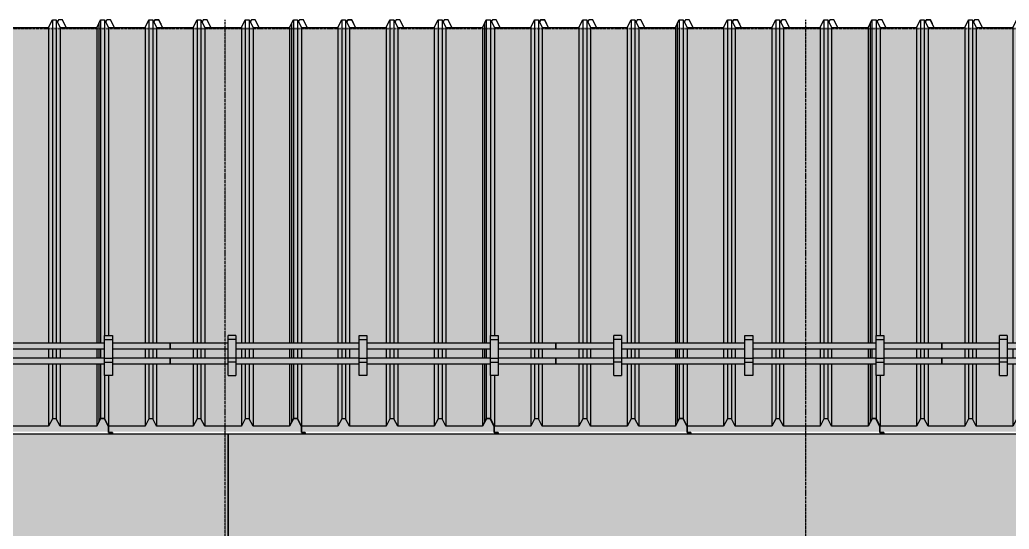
# Model space of a CAD drawing. Header units: millimetres. Extents: x 2162 to 93478, y -2737 to 52379.
# Drawn here: x 47127 to 52257, y 47372 to 50015 of the extents above; entities that cross this region are included whole.
import ezdxf

# ---------------------------------------------------------------- set-up
doc = ezdxf.new("R2010")
doc.units = ezdxf.units.MM
doc.linetypes.add('Штрихпунктир 15 х 2 х 2 мм', pattern=[19, 15, -2, 0, -2])
doc.linetypes.add('Штрихпунктирная', pattern=[30, 25, -2.25, 0.5, -2.25])
doc.layers.add('Axes', color=40, linetype='Штрихпунктирная')
doc.layers.add('Level', color=7, linetype='Continuous', lineweight=9)

# ---------------------------------------------------------------- blocks, each defined once
blk = doc.blocks.new('panel054')
at = {"color": 0}
for p, q in [((20721.2, 5308.9), (20730.7, 5327.4)), ((20721.2, 5308.9), (20721.2, 3650.7)), ((20730.7, 5327.4), (20752.2, 5327.4)), ((20730.7, 5327.4), (20730.7, 3650.7)), ((20752.2, 5327.4), (20772.7, 5287.3)), ((20752.2, 5327.4), (20752.2, 3690.1)), ((20772.7, 5287.3), (20961.4, 5287.3)), ((20772.7, 5287.3), (20772.7, 3690.1)), ((20961.4, 5287.3), (20981.4, 5326.4)), ((20961.4, 5287.3), (20961.4, 3650.4)), ((20981.4, 5326.4), (21001.4, 5326.4)), ((20981.4, 5326.4), (20981.4, 3650.4)), ((21001.4, 5326.4), (21021.4, 5287.3)), ((21001.4, 5326.4), (21001.4, 3650.4)), ((21021.4, 5287.3), (21211.4, 5287.3)), ((21021.4, 5287.3), (21021.4, 3650.6)), ((21211.4, 5287.3), (21231.4, 5326.4)), ((21211.4, 5287.3), (21211.4, 3650.4)), ((21231.4, 5326.4), (21251.4, 5326.4)), ((21231.4, 5326.4), (21231.4, 3650.4)), ((21251.4, 5326.4), (21271.4, 5287.3)), ((21251.4, 5326.4), (21251.4, 3650.4)), ((21271.4, 5287.3), (21461.4, 5287.3)), ((21271.4, 5287.3), (21271.4, 3650.4)), ((21461.4, 5287.3), (21481.4, 5326.4)), ((21461.4, 5287.3), (21461.4, 3650.7)), ((21481.4, 5326.4), (21501.4, 5326.4)), ((21481.4, 5326.4), (21481.4, 3650.7)), ((21501.4, 5326.4), (21521.4, 5287.3)), ((21501.4, 5326.4), (21501.4, 3650.7)), ((21521.4, 5287.3), (21711.4, 5287.3)), ((21521.4, 5287.3), (21521.4, 3650.7)), ((21711.4, 5287.3), (21721.2, 5306.4)), ((21711.4, 5287.3), (21711.4, 3650.4)), ((20721.2, 3620.7), (20721.2, 3572.4)), ((20730.7, 3620.7), (20730.7, 3572.4)), ((20961.4, 3620.7), (20961.4, 3572.1)), ((20981.4, 3620.7), (20981.4, 3572.1)), ((21001.4, 3620.7), (21001.4, 3572.1)), ((21021.4, 3620.7), (21021.4, 3572.4)), ((21211.4, 3620.7), (21211.4, 3572.1)), ((21231.4, 3620.7), (21231.4, 3572.1)), ((21251.4, 3620.7), (21251.4, 3572.1)), ((21271.4, 3620.7), (21271.4, 3572.1)), ((21461.4, 3620.8), (21461.4, 3572.5)), ((21481.4, 3620.8), (21481.4, 3572.5)), ((21501.4, 3620.8), (21501.4, 3572.5)), ((21521.4, 3620.8), (21521.4, 3572.5)), ((21711.4, 3620.7), (21711.4, 3572.1)), ((20721.2, 3542.5), (20721.2, 3240.7)), ((20730.7, 3542.5), (20730.7, 3259.2)), ((20961.4, 3542.5), (20961.4, 3219.1)), ((20981.4, 3542.5), (20981.4, 3258.3)), ((21001.4, 3542.5), (21001.4, 3258.3)), ((21021.4, 3542.5), (21021.4, 3219.1)), ((21211.4, 3542.5), (21211.4, 3219.1)), ((21231.4, 3542.5), (21231.4, 3258.3)), ((21251.4, 3542.5), (21251.4, 3258.3)), ((21271.4, 3542.5), (21271.4, 3219.1)), ((21461.4, 3542.5), (21461.4, 3219.1)), ((21481.4, 3542.5), (21481.4, 3258.3)), ((21501.4, 3542.6), (21501.4, 3258.3)), ((21521.4, 3542.6), (21521.4, 3219.1)), ((21711.4, 3542.5), (21711.4, 3219.1)), ((20752.2, 3482.3), (20752.2, 3259.2)), ((20772.7, 3482.3), (20772.7, 3219.1)), ((20730.7, 3259.2), (20721.2, 3240.7)), ((20721.2, 3240.7), (20721.9, 3240.3)), ((20721.9, 3240.3), (20731.2, 3258.4)), ((20752.2, 3259.2), (20730.7, 3259.2)), ((20731.2, 3258.4), (20751.7, 3258.4)), ((20751.7, 3258.4), (20772.2, 3218.3)), ((20772.7, 3219.1), (20752.2, 3259.2)), ((20981.4, 3258.3), (20961.4, 3219.1)), ((21001.4, 3258.3), (20981.4, 3258.3)), ((21021.4, 3219.1), (21001.4, 3258.3)), ((21231.4, 3258.3), (21211.4, 3219.1)), ((21251.4, 3258.3), (21231.4, 3258.3)), ((21271.4, 3219.1), (21251.4, 3258.3)), ((21481.4, 3258.3), (21461.4, 3219.1)), ((21501.4, 3258.3), (21481.4, 3258.3)), ((21521.4, 3219.1), (21501.4, 3258.3)), ((21731.4, 3258.3), (21711.4, 3219.1)), ((21751.4, 3258.3), (21731.4, 3258.3)), ((21772.2, 3217.6), (21751.4, 3258.3)), ((20772.2, 3217.6), (20772.2, 3186.4)), ((20772.2, 3186.4), (20792.2, 3186.4)), ((20961.4, 3219.1), (20772.7, 3219.1)), ((20792.2, 3185.9), (20792.2, 3180)), ((21211.4, 3219.1), (21021.4, 3219.1)), ((21461.4, 3219.1), (21271.4, 3219.1)), ((21711.4, 3219.1), (21521.4, 3219.1)), ((21772.2, 3185.9), (21772.2, 3217.6)), ((21792.2, 3185.9), (21772.2, 3185.9)), ((21792.2, 3180), (21792.2, 3185.9)), ((20792.2, 3180), (21792.2, 3180))]:
    blk.add_line(p, q, dxfattribs=at)

msp = doc.modelspace()

# ---------------------------------------------------------------- hatches: boundary and pattern name
at = {"true_color": 0x61993b}
h = msp.add_hatch(color=85, dxfattribs=at)
h.dxf.hatch_style = 1
h.paths.add_polyline_path([(57637.3, 49977.9), (17777.2, 49977.9), (17777.2, 47877.9), (57637.3, 47877.9)])
h.paths.add_polyline_path([(18612.2, 48388.1), (18612.2, 48367.3), (18612.2, 48348.7), (19252.2, 48348.7), (19252.2, 48367.3), (19252.2, 48388.1), (19292.2, 48388.1), (19292.2, 48367.3), (19292.2, 48348.7), (19592.2, 48348.7), (19892.2, 48348.7), (19892.2, 48367.3), (19892.2, 48388.1), (19932.2, 48388.1), (19932.2, 48367.3), (19932.2, 48348.7), (20572.2, 48348.7), (20572.2, 48367.3), (20572.2, 48388.1), (20612.2, 48388.1), (20612.2, 48367.3), (20612.2, 48269.5), (20612.2, 48248.7), (20612.2, 48180.2), (20572.2, 48180.2), (20572.2, 48240.4), (20521.4, 48240.4), (20521.4, 47917.1), (20501.4, 47956.2), (20481.4, 47956.2), (20461.4, 47917.1), (20272.2, 47917.1), (20272.2, 47884.3), (20292.2, 47884.3), (20292.2, 47883.8), (20272.2, 47883.8), (20272.2, 47915.6), (20251.4, 47956.2), (20231.4, 47956.2), (20211.4, 47917.1), (20021.4, 47917.1), (20001.4, 47956.2), (19981.4, 47956.2), (19961.4, 47917.1), (19771.4, 47917.1), (19751.4, 47956.2), (19731.4, 47956.2), (19711.4, 47917.1), (19521.4, 47917.1), (19501.4, 47956.2), (19481.4, 47956.2), (19461.4, 47917.1), (19272.2, 47917.1), (19272.2, 47884.3), (19292.2, 47884.3), (19292.2, 47883.8), (19272.2, 47883.8), (19272.2, 47915.6), (19251.4, 47956.2), (19231.4, 47956.2), (19211.4, 47917.1), (19021.4, 47917.1), (19001.4, 47956.2), (18981.4, 47956.2), (18961.4, 47917.1), (18771.4, 47917.1), (18751.4, 47956.2), (18731.4, 47956.2), (18711.4, 47917.1), (18521.4, 47917.1), (18501.4, 47956.2), (18481.4, 47956.2), (18461.4, 47917.1), (18272.2, 47917.1), (18272.2, 47916.3), (18271.8, 47917.1), (18241.4, 47917.1), (18226.2, 47946.8), (18221.9, 47938.3), (18221.2, 47938.6), (18225.8, 47947.6), (18221.4, 47956.2), (18201.4, 47956.2), (18181.4, 47917.1), (17991.4, 47917.1), (17971.4, 47956.2), (17951.4, 47956.2), (17931.4, 47917.1), (17931.4, 48180.2), (17892.2, 48180.2), (17892.2, 48248.7), (17892.2, 48269.5), (17892.2, 48367.3), (17892.2, 48388.1), (17932.2, 48388.1), (17932.2, 48367.3), (17932.2, 48348.7), (18572.2, 48348.7), (18572.2, 48367.3), (18572.2, 48388.1)], flags=16)
h.paths.add_polyline_path([(18612.2, 48270.4), (18612.2, 48248.7), (18612.2, 48240.4), (19252.2, 48240.4), (19252.2, 48248.7), (19252.2, 48270.4)], flags=0)
h.paths.add_polyline_path([(18521.4, 48318.7), (18521.4, 48270.4), (18572.2, 48270.4), (18572.2, 48269.5), (18572.2, 48248.7), (18572.2, 48240.4), (18471.4, 48240.4), (18471.4, 47956.2), (18451.4, 47956.2), (18431.4, 47917.1), (18431.4, 48240.4), (18272.6, 48240.4), (18272.6, 47917.1), (18252.5, 47956.4), (18230.6, 47956.4), (18230.6, 48240.4), (17932.2, 48240.4), (17932.2, 48248.7), (17932.2, 48270.4), (17951.4, 48270.4), (17951.4, 48318.7)], flags=0)
h.paths.add_polyline_path([(19592.2, 48318.7), (19771.4, 48318.7), (19771.4, 48270.4), (19892.2, 48270.4), (19932.2, 48269.5), (19932.2, 48248.7), (19932.2, 48180.2), (19892.2, 48180.2), (19892.2, 48240.4), (19592.2, 48240.4), (19292.2, 48240.4), (19292.2, 48180.2), (19272.6, 48180.2), (19272.6, 47917.1), (19272.2, 47884.3), (19272.2, 47916.3), (19251.7, 47956.4), (19231.1, 47956.4), (19221.9, 47938.3), (19221.2, 47938.6), (19230.6, 47957.2), (19252.1, 47957.2), (19252.1, 48180.2), (19292.2, 48180.2), (19292.2, 48248.7), (19292.2, 48270.4), (19461.4, 48270.4), (19461.4, 48318.7)], flags=0)
h.paths.add_polyline_path([(20521.4, 48318.7), (20521.4, 48270.4), (19961.4, 48270.4), (19961.4, 48318.7)], flags=0)
h.paths.add_polyline_path([(20221.2, 47938.6), (20230.6, 47957.2), (20252.1, 47957.2), (20272.6, 47917.1), (20272.2, 47916.3), (20251.7, 47956.4), (20231.1, 47956.4), (20221.9, 47938.3)], flags=0)
h.paths.add_polyline_path([(20272.6, 48240.4), (20272.6, 47917.1), (20272.2, 47884.3), (20272.2, 47915.6)], flags=0)
h = msp.add_hatch(color=85, dxfattribs=at)
h.dxf.hatch_style = 1
h.paths.add_polyline_path([(57615.6, 49336.2), (5644.8, 49336.2), (5644.8, 47879), (57615.6, 47879)])
h.paths.add_polyline_path([(17022, 49336.2), (17022, 48338.3)], flags=16)
h.paths.add_polyline_path([(15460.8, 49336.2), (15456.8, 49316.4), (15456.8, 48358), (15247.1, 48338.3), (15291.1, 48357), (15291.1, 48338.3), (15460.8, 48338.3)], flags=16)
at = {"true_color": 0xecece7}
h = msp.add_hatch(color=254, dxfattribs=at)
h.dxf.hatch_style = 1
h.paths.add_polyline_path([(57150.1, 47867.6), (6124, 47867.6), (6124, 46927.6), (9899.9, 46927.6), (10799.9, 46927.6), (57150.1, 46927.6)])

# ---------------------------------------------------------------- linework, layer by layer
for p, q in [((47086.3, 49974.9), (47276.3, 49974.9)), ((47276.3, 49974.9), (47296.3, 50014)), ((47276.3, 49974.9), (47276.3, 48338)), ((47296.3, 50014), (47316.3, 50014)), ((47296.3, 50014), (47296.3, 48338)), ((47316.3, 50014), (47336.3, 49974.9)), ((47316.3, 50014), (47316.3, 48338)), ((47327.8, 50014), (47322.1, 50002.8)), ((47347.8, 50014), (47327.8, 50014)), ((47336.3, 49974.9), (47526.3, 49974.9)), ((47336.3, 49974.9), (47336.3, 48338)), ((47367.8, 49974.9), (47347.8, 50014)), ((47526.3, 49974.9), (47536.1, 49994)), ((47526.3, 49974.9), (47526.3, 48338.3)), ((47577.8, 50014), (47572.7, 50004)), ((47597.8, 50014), (47577.8, 50014)), ((47617.8, 49974.9), (47597.8, 50014)), ((47827.1, 50015), (47821.4, 50004)), ((47821.9, 50003.1), (47827.6, 50014.2)), ((47827.8, 50014), (47822.1, 50002.8)), ((47848.6, 50015), (47827.1, 50015)), ((47827.6, 50014.2), (47848.1, 50014.2)), ((47847.8, 50014), (47827.8, 50014)), ((47867.8, 49974.9), (47847.8, 50014)), ((47848.1, 50014.2), (47857.3, 49996.1)), ((47858, 49996.5), (47848.6, 50015)), ((47857.3, 49996.1), (47858, 49996.5)), ((47858, 49996.5), (47858, 49994)), ((48077.8, 50014), (48072.1, 50002.8)), ((48097.8, 50014), (48077.8, 50014)), ((48117.8, 49974.9), (48097.8, 50014)), ((48327.8, 50014), (48322.1, 50002.8)), ((48347.8, 50014), (48327.8, 50014)), ((48367.8, 49974.9), (48347.8, 50014)), ((48536.1, 49996.5), (48545.5, 50015)), ((48536.1, 49996.5), (48536.1, 48338)), ((48545.5, 50015), (48567, 50015)), ((48545.5, 50015), (48545.5, 48338)), ((48567, 50015), (48587.5, 49974.9)), ((48567, 50015), (48567, 48338)), ((48577.8, 50014), (48572.7, 50004)), ((48597.8, 50014), (48577.8, 50014)), ((48587.5, 49974.9), (48776.3, 49974.9)), ((48587.5, 49974.9), (48587.5, 48338)), ((48617.8, 49974.9), (48597.8, 50014)), ((48776.3, 49974.9), (48796.3, 50014)), ((48776.3, 49974.9), (48776.3, 48338.3)), ((48796.3, 50014), (48816.3, 50014)), ((48796.3, 50014), (48796.3, 48338.3)), ((48816.3, 50014), (48836.3, 49974.9)), ((48816.3, 50014), (48816.3, 48338.3)), ((48827.1, 50015), (48821.4, 50004)), ((48821.9, 50003.1), (48827.6, 50014.2)), ((48827.8, 50014), (48822.1, 50002.8)), ((48848.6, 50015), (48827.1, 50015)), ((48827.6, 50014.2), (48848.1, 50014.2)), ((48847.8, 50014), (48827.8, 50014)), ((48836.3, 49974.9), (49026.3, 49974.9)), ((48836.3, 49974.9), (48836.3, 48338.3)), ((48867.8, 49974.9), (48847.8, 50014)), ((48848.1, 50014.2), (48857.3, 49996.1)), ((48858, 49996.5), (48848.6, 50015)), ((48857.3, 49996.1), (48858, 49996.5)), ((48858, 49996.5), (48858, 49994)), ((49026.3, 49974.9), (49046.3, 50014)), ((49026.3, 49974.9), (49026.3, 48338.3)), ((49046.3, 50014), (49066.3, 50014)), ((49046.3, 50014), (49046.3, 48338.3)), ((49066.3, 50014), (49086.3, 49974.9)), ((49066.3, 50014), (49066.3, 48338.3)), ((49077.8, 50014), (49072.1, 50002.8)), ((49097.8, 50014), (49077.8, 50014)), ((49086.3, 49974.9), (49276.3, 49974.9)), ((49086.3, 49974.9), (49086.3, 48338)), ((49117.8, 49974.9), (49097.8, 50014)), ((49276.3, 49974.9), (49296.3, 50014)), ((49276.3, 49974.9), (49276.3, 48338)), ((49296.3, 50014), (49316.3, 50014)), ((49296.3, 50014), (49296.3, 48338)), ((49316.3, 50014), (49336.3, 49974.9)), ((49316.3, 50014), (49316.3, 48338)), ((49327.8, 50014), (49322.1, 50002.8)), ((49347.8, 50014), (49327.8, 50014)), ((49336.3, 49974.9), (49526.3, 49974.9)), ((49336.3, 49974.9), (49336.3, 48338)), ((49367.8, 49974.9), (49347.8, 50014)), ((49526.3, 49974.9), (49536.1, 49994)), ((49526.3, 49974.9), (49526.3, 48338.3)), ((49577.8, 50014), (49572.7, 50004)), ((49597.8, 50014), (49577.8, 50014)), ((49617.8, 49974.9), (49597.8, 50014)), ((49827.1, 50015), (49821.4, 50004)), ((49821.9, 50003.1), (49827.6, 50014.2)), ((49827.8, 50014), (49822.1, 50002.8)), ((49848.6, 50015), (49827.1, 50015)), ((49827.6, 50014.2), (49848.1, 50014.2)), ((49847.8, 50014), (49827.8, 50014)), ((49867.8, 49974.9), (49847.8, 50014)), ((49848.1, 50014.2), (49857.3, 49996.1)), ((49858, 49996.5), (49848.6, 50015)), ((49857.3, 49996.1), (49858, 49996.5)), ((49858, 49996.5), (49858, 49994)), ((50077.8, 50014), (50072.1, 50002.8)), ((50097.8, 50014), (50077.8, 50014)), ((50117.8, 49974.9), (50097.8, 50014)), ((50327.8, 50014), (50322.1, 50002.8)), ((50347.8, 50014), (50327.8, 50014)), ((50367.8, 49974.9), (50347.8, 50014)), ((50536.1, 49996.5), (50545.5, 50015)), ((50536.1, 49996.5), (50536.1, 48338)), ((50545.5, 50015), (50567, 50015)), ((50545.5, 50015), (50545.5, 48338)), ((50567, 50015), (50587.5, 49974.9)), ((50567, 50015), (50567, 48338)), ((50577.8, 50014), (50572.7, 50004)), ((50597.8, 50014), (50577.8, 50014)), ((50587.5, 49974.9), (50776.3, 49974.9)), ((50587.5, 49974.9), (50587.5, 48338)), ((50617.8, 49974.9), (50597.8, 50014)), ((50776.3, 49974.9), (50796.3, 50014)), ((50776.3, 49974.9), (50776.3, 48338.3)), ((50796.3, 50014), (50816.3, 50014)), ((50796.3, 50014), (50796.3, 48338.3)), ((50816.3, 50014), (50836.3, 49974.9)), ((50816.3, 50014), (50816.3, 48338.3)), ((50827.1, 50015), (50821.4, 50004)), ((50821.9, 50003.1), (50827.6, 50014.2)), ((50827.8, 50014), (50822.1, 50002.8)), ((50848.6, 50015), (50827.1, 50015)), ((50827.6, 50014.2), (50848.1, 50014.2)), ((50847.8, 50014), (50827.8, 50014)), ((50836.3, 49974.9), (51026.3, 49974.9)), ((50836.3, 49974.9), (50836.3, 48338.3)), ((50867.8, 49974.9), (50847.8, 50014)), ((50848.1, 50014.2), (50857.3, 49996.1)), ((50858, 49996.5), (50848.6, 50015)), ((50857.3, 49996.1), (50858, 49996.5)), ((50858, 49996.5), (50858, 49994)), ((51026.3, 49974.9), (51046.3, 50014)), ((51026.3, 49974.9), (51026.3, 48338.3)), ((51046.3, 50014), (51066.3, 50014)), ((51046.3, 50014), (51046.3, 48338.3)), ((51066.3, 50014), (51086.3, 49974.9)), ((51066.3, 50014), (51066.3, 48338.3)), ((51077.8, 50014), (51072.1, 50002.8)), ((51097.8, 50014), (51077.8, 50014)), ((51086.3, 49974.9), (51276.3, 49974.9)), ((51086.3, 49974.9), (51086.3, 48338)), ((51117.8, 49974.9), (51097.8, 50014)), ((51276.3, 49974.9), (51296.3, 50014)), ((51276.3, 49974.9), (51276.3, 48338)), ((51296.3, 50014), (51316.3, 50014)), ((51296.3, 50014), (51296.3, 48338)), ((51316.3, 50014), (51336.3, 49974.9)), ((51316.3, 50014), (51316.3, 48338)), ((51327.8, 50014), (51322.1, 50002.8)), ((51347.8, 50014), (51327.8, 50014)), ((51336.3, 49974.9), (51526.3, 49974.9)), ((51336.3, 49974.9), (51336.3, 48338)), ((51367.8, 49974.9), (51347.8, 50014)), ((51526.3, 49974.9), (51536.1, 49994)), ((51526.3, 49974.9), (51526.3, 48338.3)), ((51577.8, 50014), (51572.7, 50004)), ((51597.8, 50014), (51577.8, 50014)), ((51617.8, 49974.9), (51597.8, 50014)), ((51827.1, 50015), (51821.4, 50004)), ((51821.9, 50003.1), (51827.6, 50014.2)), ((51827.8, 50014), (51822.1, 50002.8)), ((51848.6, 50015), (51827.1, 50015)), ((51827.6, 50014.2), (51848.1, 50014.2)), ((51847.8, 50014), (51827.8, 50014)), ((51867.8, 49974.9), (51847.8, 50014)), ((51848.1, 50014.2), (51857.3, 49996.1)), ((51858, 49996.5), (51848.6, 50015)), ((51857.3, 49996.1), (51858, 49996.5)), ((51858, 49996.5), (51858, 49994)), ((52077.8, 50014), (52072.1, 50002.8)), ((52097.8, 50014), (52077.8, 50014)), ((52117.8, 49974.9), (52097.8, 50014)), ((47567.1, 48357), (47607.1, 48357)), ((47907.1, 48338.3), (47907.1, 48338.3)), ((47907.1, 48338.3), (47907.1, 48338.3)), ((48247.1, 48357), (48207.1, 48357)), ((48887.1, 48357), (48927.1, 48357)), ((49567.1, 48357), (49607.1, 48357)), ((49907.1, 48338.3), (49907.1, 48338.3)), ((49907.1, 48338.3), (49907.1, 48338.3)), ((50247.1, 48357), (50207.1, 48357)), ((50887.1, 48357), (50927.1, 48357)), ((51567.1, 48357), (51607.1, 48357)), ((51907.1, 48338.3), (51907.1, 48338.3)), ((51907.1, 48338.3), (51907.1, 48338.3)), ((52247.1, 48357), (52207.1, 48357)), ((47276.3, 48308.4), (47276.3, 48259.8)), ((47296.3, 48308.4), (47296.3, 48259.8)), ((47316.3, 48308.4), (47316.3, 48259.8)), ((47336.3, 48308.4), (47336.3, 48259.8)), ((47526.3, 48308.4), (47526.3, 48260)), ((48536.1, 48308.4), (48536.1, 48259.8)), ((48545.5, 48308.4), (48545.5, 48259.8)), ((48567, 48308.4), (48567, 48259.8)), ((48587.5, 48308.4), (48587.5, 48259.8)), ((48776.3, 48308.4), (48776.3, 48260)), ((48796.3, 48308.4), (48796.3, 48260)), ((48816.3, 48308.4), (48816.3, 48260)), ((48836.3, 48308.4), (48836.3, 48260)), ((49026.3, 48308.5), (49026.3, 48260.1)), ((49046.3, 48308.5), (49046.3, 48260.1)), ((49066.3, 48308.5), (49066.3, 48260.1)), ((49086.3, 48308.5), (49086.3, 48259.8)), ((49276.3, 48308.4), (49276.3, 48259.8)), ((49296.3, 48308.4), (49296.3, 48259.8)), ((49316.3, 48308.4), (49316.3, 48259.8)), ((49336.3, 48308.4), (49336.3, 48259.8)), ((49526.3, 48308.4), (49526.3, 48260)), ((50536.1, 48308.4), (50536.1, 48259.8)), ((50545.5, 48308.4), (50545.5, 48259.8)), ((50567, 48308.4), (50567, 48259.8)), ((50587.5, 48308.4), (50587.5, 48259.8)), ((50776.3, 48308.4), (50776.3, 48260)), ((50796.3, 48308.4), (50796.3, 48260)), ((50816.3, 48308.4), (50816.3, 48260)), ((50836.3, 48308.4), (50836.3, 48260)), ((51026.3, 48308.5), (51026.3, 48260.1)), ((51046.3, 48308.5), (51046.3, 48260.1)), ((51066.3, 48308.5), (51066.3, 48260.1)), ((51086.3, 48308.5), (51086.3, 48259.8)), ((51276.3, 48308.4), (51276.3, 48259.8)), ((51296.3, 48308.4), (51296.3, 48259.8)), ((51316.3, 48308.4), (51316.3, 48259.8)), ((51336.3, 48308.4), (51336.3, 48259.8)), ((51526.3, 48308.4), (51526.3, 48260)), ((47276.3, 48230.1), (47276.3, 47906.7)), ((47296.3, 48230.1), (47296.3, 47945.9)), ((47316.3, 48230.1), (47316.3, 47945.9)), ((47336.3, 48230.1), (47336.3, 47906.7)), ((47526.3, 48230.1), (47526.3, 47906.7)), ((47567.1, 48259.1), (47607.1, 48259.1)), ((47567.1, 48238.4), (47607.1, 48238.4)), ((47907.1, 48260.1), (47907.1, 48260.1)), ((47907.1, 48260.1), (47907.1, 48260.1)), ((48247.1, 48259.1), (48207.1, 48259.1)), ((48247.1, 48238.4), (48207.1, 48238.4)), ((48536.1, 48230.1), (48536.1, 47928.3)), ((48545.5, 48230.1), (48545.5, 47946.8)), ((48567, 48230.1), (48567, 47946.8)), ((48587.5, 48230.1), (48587.5, 47906.7)), ((48776.3, 48230.1), (48776.3, 47906.7)), ((48796.3, 48230.1), (48796.3, 47945.9)), ((48816.3, 48230.1), (48816.3, 47945.9)), ((48836.3, 48230.1), (48836.3, 47906.7)), ((48887.1, 48259.1), (48927.1, 48259.1)), ((48887.1, 48238.4), (48927.1, 48238.4)), ((49026.3, 48230.2), (49026.3, 47906.7)), ((49046.3, 48230.2), (49046.3, 47945.9)), ((49066.3, 48230.3), (49066.3, 47945.9)), ((49086.3, 48230.3), (49086.3, 47906.7)), ((49276.3, 48230.1), (49276.3, 47906.7)), ((49296.3, 48230.1), (49296.3, 47945.9)), ((49316.3, 48230.1), (49316.3, 47945.9)), ((49336.3, 48230.1), (49336.3, 47906.7)), ((49526.3, 48230.1), (49526.3, 47906.7)), ((49567.1, 48259.1), (49607.1, 48259.1)), ((49567.1, 48238.4), (49607.1, 48238.4)), ((49907.1, 48260.1), (49907.1, 48260.1)), ((49907.1, 48260.1), (49907.1, 48260.1)), ((50247.1, 48259.1), (50207.1, 48259.1)), ((50247.1, 48238.4), (50207.1, 48238.4)), ((50536.1, 48230.1), (50536.1, 47928.3)), ((50545.5, 48230.1), (50545.5, 47946.8)), ((50567, 48230.1), (50567, 47946.8)), ((50587.5, 48230.1), (50587.5, 47906.7)), ((50776.3, 48230.1), (50776.3, 47906.7)), ((50796.3, 48230.1), (50796.3, 47945.9)), ((50816.3, 48230.1), (50816.3, 47945.9)), ((50836.3, 48230.1), (50836.3, 47906.7)), ((50887.1, 48259.1), (50927.1, 48259.1)), ((50887.1, 48238.4), (50927.1, 48238.4)), ((51026.3, 48230.2), (51026.3, 47906.7)), ((51046.3, 48230.2), (51046.3, 47945.9)), ((51066.3, 48230.3), (51066.3, 47945.9)), ((51086.3, 48230.3), (51086.3, 47906.7)), ((51276.3, 48230.1), (51276.3, 47906.7)), ((51296.3, 48230.1), (51296.3, 47945.9)), ((51316.3, 48230.1), (51316.3, 47945.9)), ((51336.3, 48230.1), (51336.3, 47906.7)), ((51526.3, 48230.1), (51526.3, 47906.7)), ((51567.1, 48259.1), (51607.1, 48259.1)), ((51567.1, 48238.4), (51607.1, 48238.4)), ((51907.1, 48260.1), (51907.1, 48260.1)), ((51907.1, 48260.1), (51907.1, 48260.1)), ((52247.1, 48259.1), (52207.1, 48259.1)), ((52247.1, 48238.4), (52207.1, 48238.4)), ((47296.3, 47945.9), (47276.3, 47906.7)), ((47316.3, 47945.9), (47296.3, 47945.9)), ((47336.3, 47906.7), (47316.3, 47945.9)), ((47546.3, 47945.9), (47526.3, 47906.7)), ((47566.3, 47945.9), (47546.3, 47945.9)), ((47587.1, 47905.3), (47566.3, 47945.9)), ((48545.5, 47946.8), (48536.1, 47928.3)), ((48536.1, 47928.3), (48536.8, 47928)), ((48536.8, 47928), (48546, 47946.1)), ((48567, 47946.8), (48545.5, 47946.8)), ((48546, 47946.1), (48566.6, 47946.1)), ((48566.6, 47946.1), (48587.1, 47906)), ((48587.5, 47906.7), (48567, 47946.8)), ((48796.3, 47945.9), (48776.3, 47906.7)), ((48816.3, 47945.9), (48796.3, 47945.9)), ((48836.3, 47906.7), (48816.3, 47945.9)), ((49046.3, 47945.9), (49026.3, 47906.7)), ((49066.3, 47945.9), (49046.3, 47945.9)), ((49086.3, 47906.7), (49066.3, 47945.9)), ((49296.3, 47945.9), (49276.3, 47906.7)), ((49316.3, 47945.9), (49296.3, 47945.9)), ((49336.3, 47906.7), (49316.3, 47945.9)), ((49546.3, 47945.9), (49526.3, 47906.7)), ((49566.3, 47945.9), (49546.3, 47945.9)), ((49587.1, 47905.3), (49566.3, 47945.9)), ((50545.5, 47946.8), (50536.1, 47928.3)), ((50536.1, 47928.3), (50536.8, 47928)), ((50536.8, 47928), (50546, 47946.1)), ((50567, 47946.8), (50545.5, 47946.8)), ((50546, 47946.1), (50566.6, 47946.1)), ((50566.6, 47946.1), (50587.1, 47906)), ((50587.5, 47906.7), (50567, 47946.8)), ((50796.3, 47945.9), (50776.3, 47906.7)), ((50816.3, 47945.9), (50796.3, 47945.9)), ((50836.3, 47906.7), (50816.3, 47945.9)), ((51046.3, 47945.9), (51026.3, 47906.7)), ((51066.3, 47945.9), (51046.3, 47945.9)), ((51086.3, 47906.7), (51066.3, 47945.9)), ((51296.3, 47945.9), (51276.3, 47906.7)), ((51316.3, 47945.9), (51296.3, 47945.9)), ((51336.3, 47906.7), (51316.3, 47945.9)), ((51546.3, 47945.9), (51526.3, 47906.7)), ((51566.3, 47945.9), (51546.3, 47945.9)), ((51587.1, 47905.3), (51566.3, 47945.9)), ((46607.1, 47867.6), (47607.1, 47867.6)), ((47276.3, 47906.7), (47086.3, 47906.7)), ((47526.3, 47906.7), (47336.3, 47906.7)), ((47587.1, 47873.5), (47587.1, 47905.3)), ((47607.1, 47873.5), (47587.1, 47873.5)), ((47607.1, 47867.6), (47607.1, 47873.5)), ((48206.6, 47105.4), (48206.6, 47867.6)), ((48206.6, 47867.6), (48206.6, 47105.4)), ((48587.1, 47905.3), (48587.1, 47874)), ((48587.1, 47874), (48607.1, 47874)), ((48776.3, 47906.7), (48587.5, 47906.7)), ((48607.1, 47873.5), (48607.1, 47867.6)), ((48607.1, 47867.6), (49607.1, 47867.6)), ((49026.3, 47906.7), (48836.3, 47906.7)), ((49276.3, 47906.7), (49086.3, 47906.7)), ((49526.3, 47906.7), (49336.3, 47906.7)), ((49587.1, 47873.5), (49587.1, 47905.3)), ((49607.1, 47873.5), (49587.1, 47873.5)), ((49607.1, 47867.6), (49607.1, 47873.5)), ((50587.1, 47905.3), (50587.1, 47874)), ((50587.1, 47874), (50607.1, 47874)), ((50776.3, 47906.7), (50587.5, 47906.7)), ((50607.1, 47873.5), (50607.1, 47867.6)), ((50607.1, 47867.6), (51607.1, 47867.6)), ((51026.3, 47906.7), (50836.3, 47906.7)), ((51276.3, 47906.7), (51086.3, 47906.7)), ((51526.3, 47906.7), (51336.3, 47906.7)), ((51587.1, 47873.5), (51587.1, 47905.3)), ((51607.1, 47873.5), (51587.1, 47873.5)), ((51607.1, 47867.6), (51607.1, 47873.5))]:
    msp.add_line(p, q)
at = {"color": 0}
for p, q in [((47567.1, 48357), (47567.1, 48377.8)), ((47567.1, 48377.8), (47607.1, 48377.8)), ((47607.1, 48377.8), (47607.1, 48357)), ((48207.1, 48357), (48207.1, 48377.8)), ((48247.1, 48377.8), (48207.1, 48377.8)), ((48247.1, 48377.8), (48247.1, 48357)), ((48887.1, 48357), (48887.1, 48377.8)), ((48887.1, 48377.8), (48927.1, 48377.8)), ((48927.1, 48377.8), (48927.1, 48357)), ((49567.1, 48357), (49567.1, 48377.8)), ((49567.1, 48377.8), (49607.1, 48377.8)), ((49607.1, 48377.8), (49607.1, 48357)), ((50207.1, 48357), (50207.1, 48377.8)), ((50247.1, 48377.8), (50207.1, 48377.8)), ((50247.1, 48377.8), (50247.1, 48357)), ((50887.1, 48357), (50887.1, 48377.8)), ((50887.1, 48377.8), (50927.1, 48377.8)), ((50927.1, 48377.8), (50927.1, 48357)), ((51567.1, 48357), (51567.1, 48377.8)), ((51567.1, 48377.8), (51607.1, 48377.8)), ((51607.1, 48377.8), (51607.1, 48357)), ((52207.1, 48357), (52207.1, 48377.8)), ((52247.1, 48377.8), (52207.1, 48377.8)), ((52247.1, 48377.8), (52247.1, 48357)), ((47567.1, 48338.3), (46927.1, 48338.3)), ((47567.1, 48259.1), (47567.1, 48357)), ((47607.1, 48357), (47607.1, 48259.1)), ((47907.1, 48338.3), (47607.1, 48338.3)), ((47907.1, 48338.3), (47907.1, 48320.2)), ((48207.1, 48338.3), (47907.1, 48338.3)), ((47907.1, 48320.2), (47907.1, 48338.3)), ((48207.1, 48259.1), (48207.1, 48357)), ((48247.1, 48357), (48247.1, 48259.1)), ((48887.1, 48338.3), (48247.1, 48338.3)), ((48887.1, 48259.1), (48887.1, 48357)), ((48927.1, 48357), (48927.1, 48259.1)), ((49567.1, 48338.3), (48927.1, 48338.3)), ((49567.1, 48259.1), (49567.1, 48357)), ((49607.1, 48357), (49607.1, 48259.1)), ((49907.1, 48338.3), (49607.1, 48338.3)), ((49907.1, 48338.3), (49907.1, 48320.2)), ((50207.1, 48338.3), (49907.1, 48338.3)), ((49907.1, 48320.2), (49907.1, 48338.3)), ((50207.1, 48259.1), (50207.1, 48357)), ((50247.1, 48357), (50247.1, 48259.1)), ((50887.1, 48338.3), (50247.1, 48338.3)), ((50887.1, 48259.1), (50887.1, 48357)), ((50927.1, 48357), (50927.1, 48259.1)), ((51567.1, 48338.3), (50927.1, 48338.3)), ((51567.1, 48259.1), (51567.1, 48357)), ((51607.1, 48357), (51607.1, 48259.1)), ((51907.1, 48338.3), (51607.1, 48338.3)), ((51907.1, 48338.3), (51907.1, 48320.2)), ((52207.1, 48338.3), (51907.1, 48338.3)), ((51907.1, 48320.2), (51907.1, 48338.3)), ((52207.1, 48259.1), (52207.1, 48357)), ((52247.1, 48357), (52247.1, 48259.1)), ((52887.1, 48338.3), (52247.1, 48338.3)), ((46927.1, 48308.3), (47567.1, 48308.3)), ((47607.1, 48308.3), (47907.1, 48308.3)), ((47907.1, 48320.2), (47907.1, 48308.3)), ((47907.1, 48308.3), (47907.1, 48320.2)), ((47907.1, 48308.3), (48207.1, 48308.3)), ((48247.1, 48308.3), (48887.1, 48308.3)), ((48927.1, 48308.3), (49567.1, 48308.3)), ((49607.1, 48308.3), (49907.1, 48308.3)), ((49907.1, 48320.2), (49907.1, 48308.3)), ((49907.1, 48308.3), (49907.1, 48320.2)), ((49907.1, 48308.3), (50207.1, 48308.3)), ((50247.1, 48308.3), (50887.1, 48308.3)), ((50927.1, 48308.3), (51567.1, 48308.3)), ((51607.1, 48308.3), (51907.1, 48308.3)), ((51907.1, 48320.2), (51907.1, 48308.3)), ((51907.1, 48308.3), (51907.1, 48320.2)), ((51907.1, 48308.3), (52207.1, 48308.3)), ((52247.1, 48308.3), (52887.1, 48308.3)), ((47567.1, 48260.1), (46927.1, 48260.1)), ((46927.1, 48230.1), (47567.1, 48230.1)), ((47567.1, 48238.4), (47567.1, 48259.1)), ((47567.1, 48169.9), (47567.1, 48238.4)), ((47907.1, 48260.1), (47607.1, 48260.1)), ((47607.1, 48259.1), (47607.1, 48238.4)), ((47607.1, 48238.4), (47607.1, 48169.9)), ((47607.1, 48230.1), (47907.1, 48230.1)), ((47907.1, 48260.1), (47907.1, 48242)), ((48207.1, 48260.1), (47907.1, 48260.1)), ((47907.1, 48242), (47907.1, 48260.1)), ((47907.1, 48242), (47907.1, 48230.1)), ((47907.1, 48230.1), (47907.1, 48242)), ((47907.1, 48230.1), (48207.1, 48230.1)), ((48207.1, 48238.4), (48207.1, 48259.1)), ((48207.1, 48169.9), (48207.1, 48238.4)), ((48887.1, 48260.1), (48247.1, 48260.1)), ((48247.1, 48259.1), (48247.1, 48238.4)), ((48247.1, 48238.4), (48247.1, 48169.9)), ((48247.1, 48230.1), (48887.1, 48230.1)), ((48887.1, 48238.4), (48887.1, 48259.1)), ((48887.1, 48169.9), (48887.1, 48238.4)), ((49567.1, 48260.1), (48927.1, 48260.1)), ((48927.1, 48259.1), (48927.1, 48238.4)), ((48927.1, 48238.4), (48927.1, 48169.9)), ((48927.1, 48230.1), (49567.1, 48230.1)), ((49567.1, 48238.4), (49567.1, 48259.1)), ((49567.1, 48169.9), (49567.1, 48238.4)), ((49907.1, 48260.1), (49607.1, 48260.1)), ((49607.1, 48259.1), (49607.1, 48238.4)), ((49607.1, 48238.4), (49607.1, 48169.9)), ((49607.1, 48230.1), (49907.1, 48230.1)), ((49907.1, 48260.1), (49907.1, 48242)), ((50207.1, 48260.1), (49907.1, 48260.1)), ((49907.1, 48242), (49907.1, 48260.1)), ((49907.1, 48242), (49907.1, 48230.1)), ((49907.1, 48230.1), (49907.1, 48242)), ((49907.1, 48230.1), (50207.1, 48230.1)), ((50207.1, 48238.4), (50207.1, 48259.1)), ((50207.1, 48169.9), (50207.1, 48238.4)), ((50887.1, 48260.1), (50247.1, 48260.1)), ((50247.1, 48259.1), (50247.1, 48238.4)), ((50247.1, 48238.4), (50247.1, 48169.9)), ((50247.1, 48230.1), (50887.1, 48230.1)), ((50887.1, 48238.4), (50887.1, 48259.1)), ((50887.1, 48169.9), (50887.1, 48238.4)), ((51567.1, 48260.1), (50927.1, 48260.1)), ((50927.1, 48259.1), (50927.1, 48238.4)), ((50927.1, 48238.4), (50927.1, 48169.9)), ((50927.1, 48230.1), (51567.1, 48230.1)), ((51567.1, 48238.4), (51567.1, 48259.1)), ((51567.1, 48169.9), (51567.1, 48238.4)), ((51907.1, 48260.1), (51607.1, 48260.1)), ((51607.1, 48259.1), (51607.1, 48238.4)), ((51607.1, 48238.4), (51607.1, 48169.9)), ((51607.1, 48230.1), (51907.1, 48230.1)), ((51907.1, 48260.1), (51907.1, 48242)), ((52207.1, 48260.1), (51907.1, 48260.1)), ((51907.1, 48242), (51907.1, 48260.1)), ((51907.1, 48242), (51907.1, 48230.1)), ((51907.1, 48230.1), (51907.1, 48242)), ((51907.1, 48230.1), (52207.1, 48230.1)), ((52207.1, 48238.4), (52207.1, 48259.1)), ((52207.1, 48169.9), (52207.1, 48238.4)), ((52887.1, 48260.1), (52247.1, 48260.1)), ((52247.1, 48259.1), (52247.1, 48238.4)), ((52247.1, 48238.4), (52247.1, 48169.9)), ((52247.1, 48230.1), (52887.1, 48230.1)), ((47607.1, 48169.9), (47567.1, 48169.9)), ((48207.1, 48169.9), (48247.1, 48169.9)), ((48927.1, 48169.9), (48887.1, 48169.9)), ((49607.1, 48169.9), (49567.1, 48169.9)), ((50207.1, 48169.9), (50247.1, 48169.9)), ((50927.1, 48169.9), (50887.1, 48169.9)), ((51607.1, 48169.9), (51567.1, 48169.9)), ((52207.1, 48169.9), (52247.1, 48169.9))]:
    msp.add_line(p, q, dxfattribs=at)
at = {"layer": 'Axes', "linetype": 'Штрихпунктир 15 х 2 х 2 мм'}
for p, q in [((48192.1, 41318.4), (48192.1, 50015)), ((51202.1, 41318.4), (51202.1, 50015))]:
    msp.add_line(p, q, dxfattribs=at)
at = {"layer": 'Level', "linetype": 'Штрихпунктир 15 х 2 х 2 мм'}
for p, q in [((16670.3, 49967.6), (57449.3, 49967.6)), ((5389, 47867.6), (57032.7, 47867.6))]:
    msp.add_line(p, q, dxfattribs=at)

# ---------------------------------------------------------------- block references
for p in [(26814.9, 44687.6), (28814.9, 44687.6), (30814.9, 44687.6)]:
    msp.add_blockref('panel054', p)

doc.saveas('drawing.dxf')
